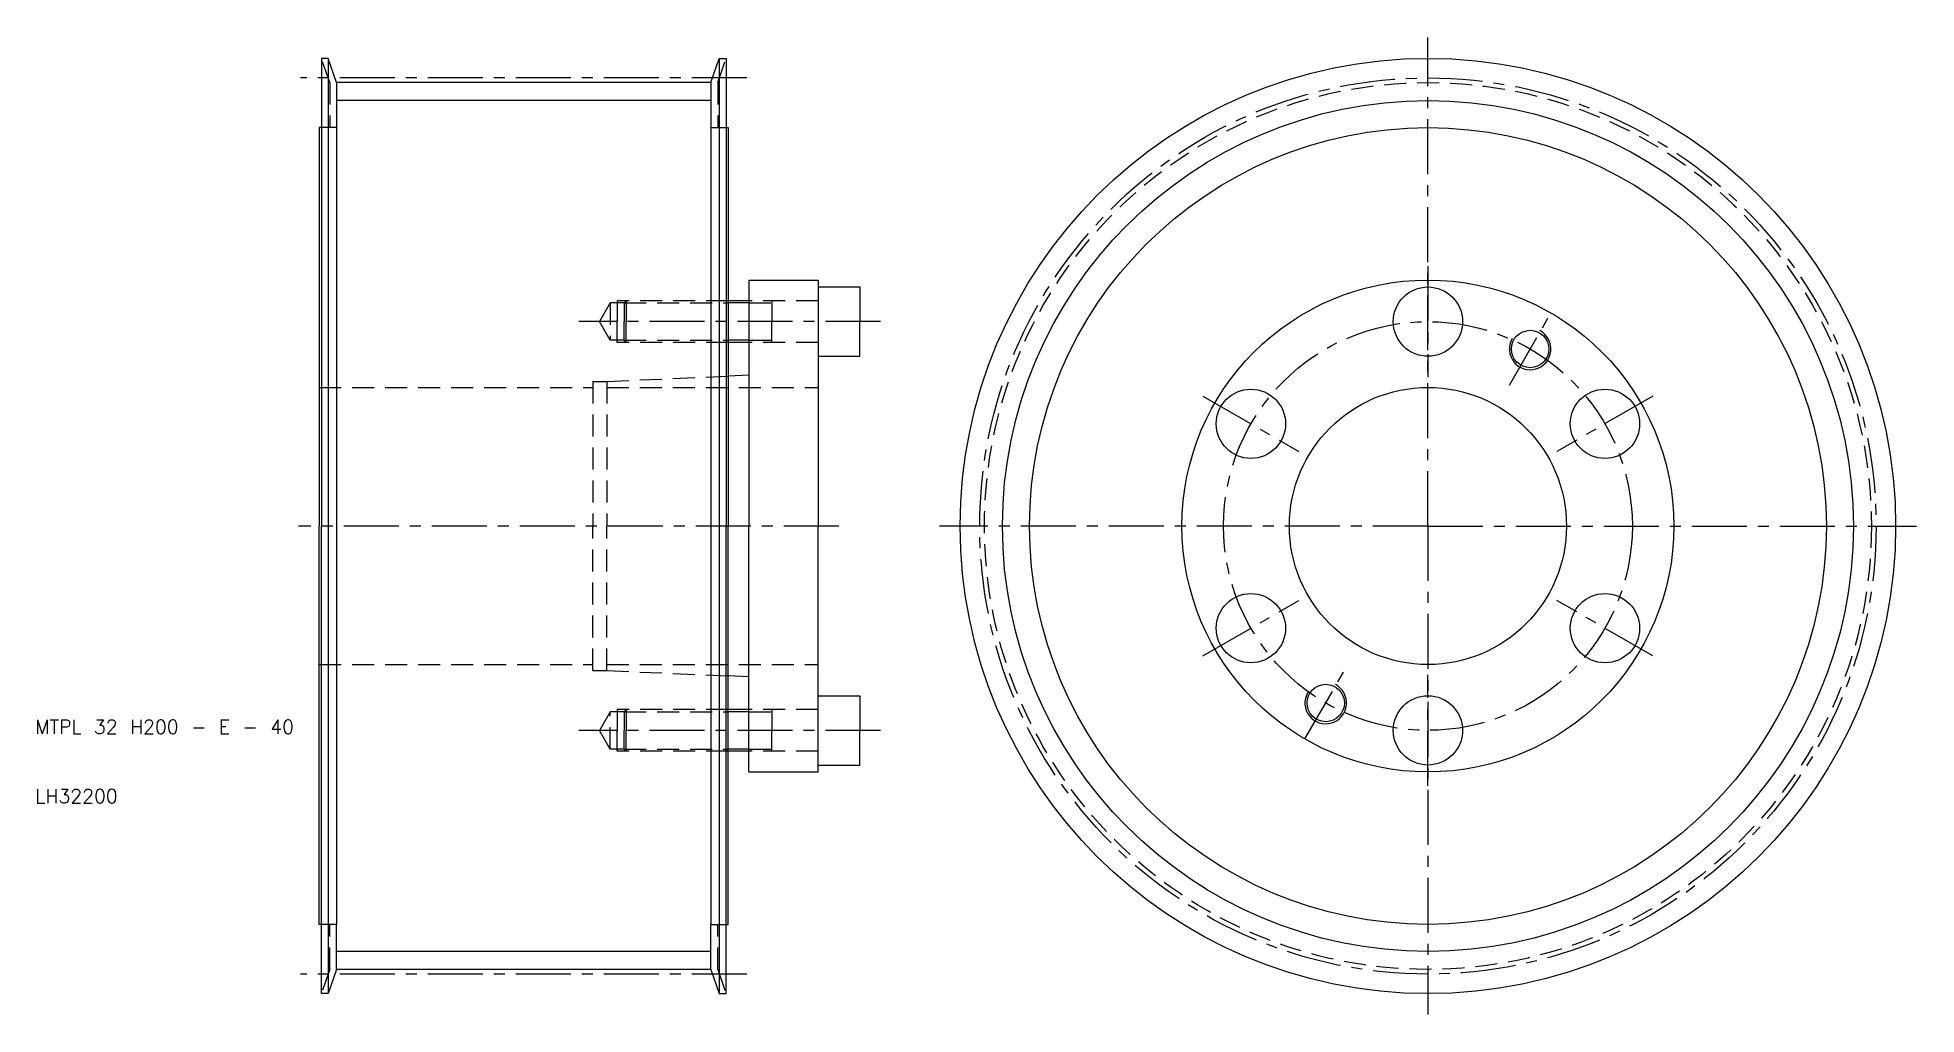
# Model space of a CAD drawing. Extents: x 10 to 281, y -20 to 120.
import ezdxf

# ---------------------------------------------------------------- set-up
doc = ezdxf.new("R2010")
doc.units = 0
doc.header["$LTSCALE"] = 0.25
doc.linetypes.add('CENTER', pattern=[50.8, 31.75, -6.35, 6.35, -6.35])
doc.linetypes.add('DASHED', pattern=[19.05, 12.7, -6.35])
doc.layers.get('0').update_dxf_attribs({"linetype": 'CONTINUOUS'})
doc.layers.add('CENTER', color=1, linetype='CENTER')
doc.styles.get("Standard").update_dxf_attribs({"font": 'txt.shx'})

msp = doc.modelspace()

# ---------------------------------------------------------------- linework, layer by layer
for p, q in [((51.3, 117.5), (51.3, 107.5)), ((52.3, 117.5), (51.3, 117.5)), ((52.3, 117.5), (52.3, -17.5)), ((53.5, 113.995), (52.3, 117.5)), ((107.5, 113.995), (108.7, 117.5)), ((108.7, 117.5), (108.7, -17.5)), ((108.7, 117.5), (109.7, 117.5)), ((109.7, 117.5), (109.7, 107.5)), ((107.5, 113.995), (53.5, 113.995)), ((53.5, 113.995), (53.5, 107.5)), ((107.5, 113.995), (107.5, 107.5)), ((51, 107.5), (51, 50)), ((51.3, 107.5), (51, 107.5)), ((51.3, 107.5), (51.3, 50)), ((53.5, 107.5), (53.5, -7.5)), ((107.5, 107.5), (107.5, -7.5)), ((109.7, 107.5), (109.7, 50)), ((109.7, 107.5), (110, 107.5)), ((110, 107.5), (110, 82.5)), ((113, 85.5), (123, 85.5)), ((113, 85.5), (113, 82.5)), ((123, 85.5), (123, 84.5)), ((123, 84.5), (129, 84.5)), ((123, 84.5), (123, 74.5)), ((129, 84.5), (129, 79.5)), ((113, 82.5), (110, 82.5)), ((110, 82.5), (110, 76.5)), ((113, 82.5), (113, 76.5)), ((129, 74.5), (129, 79.5)), ((113, 76.5), (110, 76.5)), ((110, 76.5), (110, 71.621951)), ((113, 76.5), (113, 71.75)), ((123, 74.5), (123, 50)), ((123, 74.5), (129, 74.5)), ((113, 71.75), (110, 71.621951)), ((110, 71.621951), (110, 50)), ((113, 71.75), (113, 50)), ((51, -7.5), (51, 50)), ((51.3, -7.5), (51.3, 50)), ((109.7, -7.5), (109.7, 50)), ((110, 28.378049), (110, 50)), ((113, 28.25), (113, 50)), ((123, 25.5), (123, 50)), ((113, 28.25), (110, 28.378049)), ((110, 23.5), (110, 28.378049)), ((113, 23.5), (113, 28.25)), ((123, 25.5), (129, 25.5)), ((123, 15.5), (123, 25.5)), ((129, 25.5), (129, 20.5)), ((113, 23.5), (110, 23.5)), ((110, 17.5), (110, 23.5)), ((113, 17.5), (113, 23.5)), ((129, 15.5), (129, 20.5)), ((113, 17.5), (110, 17.5)), ((110, -7.5), (110, 17.5)), ((113, 14.5), (113, 17.5)), ((113, 14.5), (123, 14.5)), ((123, 15.5), (129, 15.5)), ((123, 14.5), (123, 15.5)), ((51.3, -7.5), (51, -7.5)), ((51.3, -17.5), (51.3, -7.5)), ((53.5, -13.995), (53.5, -7.5)), ((107.5, -13.995), (107.5, -7.5)), ((109.7, -17.5), (109.7, -7.5)), ((109.7, -7.5), (110, -7.5)), ((53.5, -13.995), (52.3, -17.5)), ((107.5, -13.995), (53.5, -13.995)), ((107.5, -13.995), (108.7, -17.5)), ((52.3, -17.5), (51.3, -17.5)), ((108.7, -17.5), (109.7, -17.5))]:
    msp.add_line(p, q)
at = {"color": 3, "linetype": 'DASHED'}
for p, q in [((52.5, 113.995), (51.3, 117.5)), ((108.5, 113.995), (109.7, 117.5)), ((52.5, 113.995), (52.5, 107.5)), ((108.5, 113.995), (108.5, 107.5)), ((53.5, 107.5), (51.3, 107.5)), ((107.5, 107.5), (109.7, 107.5)), ((93, 82.2), (91.441154, 79.5)), ((95, 82.2), (93, 82.2)), ((93, 82.2), (93, 76.8)), ((95.3, 82.5), (94, 82.5)), ((94, 82.5), (94, 79.5)), ((95.3, 82.5), (95, 82.2)), ((95, 82.2), (110, 82.2)), ((95, 82.2), (95, 79.5)), ((110, 82.5), (95.3, 82.5)), ((95.3, 82.5), (95.3, 79.5)), ((123, 82.5), (113, 82.5)), ((113, 82.2), (116.333333, 82.2)), ((116.333333, 82.5), (116.333333, 79.5)), ((93, 76.8), (91.441154, 79.5)), ((94, 76.5), (94, 79.5)), ((95, 76.8), (95, 79.5)), ((95.3, 76.5), (95.3, 79.5)), ((116.333333, 76.5), (116.333333, 79.5)), ((95, 76.8), (93, 76.8)), ((95.3, 76.5), (94, 76.5)), ((95, 76.8), (110, 76.8)), ((95.3, 76.5), (95, 76.8)), ((110, 76.5), (95.3, 76.5)), ((113, 76.8), (116.333333, 76.8)), ((123, 76.5), (113, 76.5)), ((90.5, 70.875), (90.5, 50)), ((90.5, 70.875), (92.5, 70.875)), ((92.5, 70.875), (110, 71.621951)), ((92.5, 70.875), (92.5, 50)), ((51, 70), (90.5, 70)), ((92.5, 70), (123, 70)), ((90.5, 29.125), (90.5, 50)), ((92.5, 29.125), (92.5, 50)), ((51, 30), (90.5, 30)), ((92.5, 30), (123, 30)), ((90.5, 29.125), (92.5, 29.125)), ((92.5, 29.125), (110, 28.378049)), ((93, 23.2), (91.441154, 20.5)), ((93, 17.8), (93, 23.2)), ((95, 23.2), (93, 23.2)), ((95.3, 23.5), (94, 23.5)), ((94, 23.5), (94, 20.5)), ((95.3, 23.5), (95, 23.2)), ((95, 23.2), (110, 23.2)), ((95, 23.2), (95, 20.5)), ((110, 23.5), (95.3, 23.5)), ((95.3, 23.5), (95.3, 20.5)), ((123, 23.5), (113, 23.5)), ((113, 23.2), (116.333333, 23.2)), ((116.333333, 23.5), (116.333333, 20.5)), ((93, 17.8), (91.441154, 20.5)), ((94, 17.5), (94, 20.5)), ((95, 17.8), (95, 20.5)), ((95.3, 17.5), (95.3, 20.5)), ((116.333333, 17.5), (116.333333, 20.5)), ((95, 17.8), (93, 17.8)), ((95.3, 17.5), (94, 17.5)), ((95, 17.8), (110, 17.8)), ((95.3, 17.5), (95, 17.8)), ((110, 17.5), (95.3, 17.5)), ((113, 17.8), (116.333333, 17.8)), ((123, 17.5), (113, 17.5)), ((53.5, -7.5), (51.3, -7.5)), ((52.5, -13.995), (52.5, -7.5)), ((107.5, -7.5), (109.7, -7.5)), ((108.5, -13.995), (108.5, -7.5)), ((52.5, -13.995), (51.3, -17.5)), ((108.5, -13.995), (109.7, -17.5))]:
    msp.add_line(p, q, dxfattribs=at)
at = {"color": 3}
for p, q in [((107.5, 111.405), (53.5, 111.405)), ((113, 82.2), (110, 82.2)), ((113, 76.8), (110, 76.8)), ((113, 23.2), (110, 23.2)), ((113, 17.8), (110, 17.8)), ((107.5, -11.405), (53.5, -11.405))]:
    msp.add_line(p, q, dxfattribs=at)
for centre, radius in [((211, 50), 67.5), ((211, 50), 57.5), ((211, 50), 35.5), ((211, 50), 35.5), ((211, 79.5), 5), ((225.75, 75.547749), 2.7), ((185.452251, 64.75), 5), ((211, 50), 20), ((236.547749, 64.75), 5), ((185.452251, 35.25), 5), ((236.547749, 35.25), 5), ((196.25, 24.452251), 2.7), ((211, 20.5), 5)]:
    msp.add_circle(centre, radius)
at = {"color": 3, "linetype": 'DASHED'}
msp.add_circle((211, 50), 63.995, dxfattribs=at)
at = {"color": 3}
msp.add_circle((211, 50), 61.405, dxfattribs=at)
for centre in [(225.75, 75.547749), (196.25, 24.452251)]:
    msp.add_arc(centre, 3, 150, 62, dxfattribs=at)
at = {"layer": 'CENTER', "color": 1, "linetype": 'CENTER'}
for p, q in [((211, 50), (211, 120.5)), ((112.7, 114.68), (48.3, 114.68)), ((211, 87.5), (211, 71.5)), ((132, 79.5), (88.441154, 79.5)), ((222.75, 70.351597), (228.75, 80.743902)), ((178.524047, 68.75), (192.380454, 60.75)), ((243.475953, 68.75), (229.619546, 60.75)), ((126, 50), (48, 50)), ((211, 50), (140.5, 50)), ((211, 50), (211, -20.5)), ((211, 50), (281.5, 50)), ((178.524047, 31.25), (192.380454, 39.25)), ((243.475953, 31.25), (229.619546, 39.25)), ((193.25, 19.256098), (199.25, 29.648403)), ((211, 12.5), (211, 28.5)), ((132, 20.5), (88.441154, 20.5)), ((112.7, -14.68), (48.3, -14.68))]:
    msp.add_line(p, q, dxfattribs=at)
for radius in [64.68, 29.5]:
    msp.add_circle((211, 50), radius, dxfattribs=at)

# ---------------------------------------------------------------- texts
for s, p in [('MTPL 32 H200 - E - 40', (10, 20)), ('LH32200', (10, 10))]:
    msp.add_text(s, height=2).set_placement(p)

doc.saveas('drawing.dxf')
